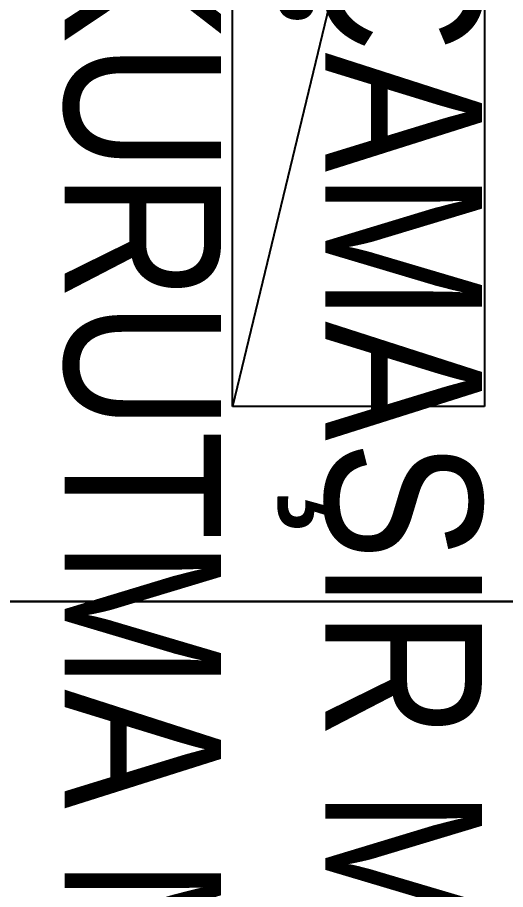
# Model space of a CAD drawing. Header units: inches. Extents: x 21 to 38546, y 13 to 15001.
# Drawn here: x 5981.25 to 6003.62, y 2007.61 to 2047.61 of the extents above; entities that cross this region are included whole.
import ezdxf

# ---------------------------------------------------------------- set-up
doc = ezdxf.new("R2010")
doc.units = ezdxf.units.IN
doc.header["$MEASUREMENT"] = 0
doc.layers.add('Z_MİM_-KM-ELECTRIC', color=8, linetype='Continuous', lineweight=25)
doc.layers.add('Z_MİM_-KM-TEXT-DETAIL', color=8, linetype='Continuous', lineweight=25)
doc.styles.add('-KM-OLCU', font='ARIALN.TTF')

# ---------------------------------------------------------------- blocks, each defined once
blk = doc.blocks.new('A$Cba0c6c82')
at = {"ltscale": 2}
for p, q in [((65, 65), (65, 0)), ((65, 0), (65, 65)), ((8.164, 58.9), (56.054, 47.348)), ((8.164, 58.9), (56.054, 58.9)), ((56.054, 58.9), (56.054, 47.348)), ((56.054, 47.348), (8.164, 47.348))]:
    blk.add_line(p, q, dxfattribs=at)
at = {"layer": 'Z_MİM_-KM-TEXT-DETAIL', "color": 7, "insert": (33.893, 58.781), "char_height": 7.17372, "attachment_point": 1, "style": '-KM-OLCU'}
blk.add_mtext_dynamic_manual_height_columns('ÇAMAŞIR MAKİNESİ\\PKURUTMA MAKİNESİ 10 KG', width=84.7034, gutter_width=12.5, heights=[0], dxfattribs=at)

msp = doc.modelspace()

# ---------------------------------------------------------------- block references
at = {"layer": 'Z_MİM_-KM-ELECTRIC', "ltscale": 0.5, "rotation": 270}
msp.add_blockref('A$Cba0c6c82', (5943.758, 2085.82), dxfattribs=at)

doc.saveas('drawing.dxf')
